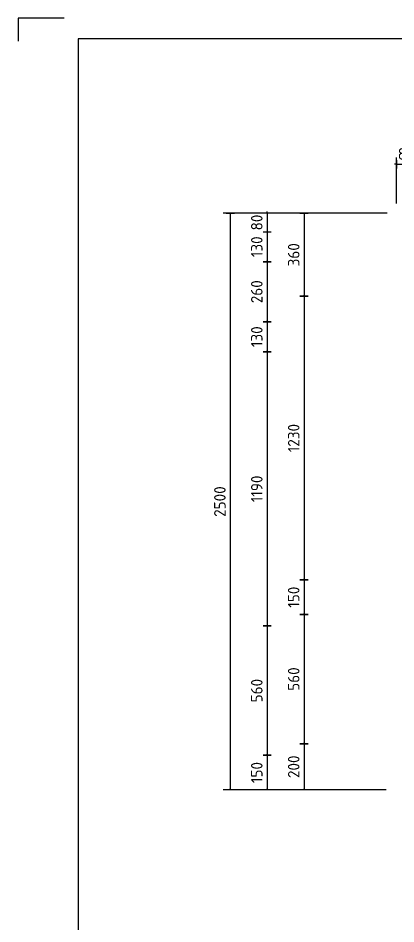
# Model space of a CAD drawing. Extents: x 0 to 420, y 0 to 297.
# Drawn here: x 0 to 81.8, y 100.6 to 297 of the extents above; entities that cross this region are included whole.
import ezdxf
from ezdxf.enums import TextEntityAlignment as Align

# ---------------------------------------------------------------- set-up
doc = ezdxf.new("R2010")
doc.units = 0
doc.layers.get('0').update_dxf_attribs({"linetype": 'CONTINUOUS'})
doc.layers.get('DEFPOINTS').update_dxf_attribs({"linetype": 'CONTINUOUS'})
for name, color, linetype in [('T25', 1, 'CONTINUOUS'), ('TBLK18', 4, 'CONTINUOUS'), ('TBLK25', 1, 'CONTINUOUS'), ('TBLK35', 3, 'CONTINUOUS'), ('TBLK50', 7, 'CONTINUOUS')]:
    doc.layers.add(name, color=color, linetype=linetype)
doc.styles.add('ISO', font='iso3098b.shx')
doc.dimstyles.new('SIGNSDIM', dxfattribs={"dimtxt": 2.5, "dimasz": 0.2, "dimexe": 1.5, "dimexo": 2, "dimgap": 1, "dimtad": 1, "dimdec": 4, "dimlfac": 20, "dimrnd": 1, "dimdsep": 46, "dimtxsty": 'ISO', "dimblk": 'SGNDIM', "dimcen": 2.5, "dimse2": 1, "dimadec": 0, "dimazin": 0, "dimtfac": 1, "dimtdec": 4, "dimtix": 1, "dimtmove": 0, "dimatfit": 3, "dimldrblk": 'SGNDIM', "dimfxl": 1, "dimtolj": 1, "dimtzin": 0, "dimarcsym": 0})

# ---------------------------------------------------------------- blocks, each defined once
blk = doc.blocks.new('SGNDIM')
for p, q in [((0, 0), (-1, 0)), ((0, 4.5), (0, -4.5))]:
    blk.add_line(p, q)
blk = doc.blocks.new('*D3')
at = {"layer": 'DEFPOINTS', "color": 0}
for p in [(77.82, 254.68), (45.96, 129.69), (81.73, 129.69)]:
    blk.add_point(p, dxfattribs=at)
at = {"layer": 'T25', "color": 0, "lineweight": -2}
for p, q in [((75.82, 254.68), (44.46, 254.68)), ((45.96, 254.48), (45.96, 129.89)), ((79.73, 129.69), (44.46, 129.69))]:
    blk.add_line(p, q, dxfattribs=at)
at = {"layer": 'T25', "color": 0, "lineweight": -2, "xscale": 0.2, "yscale": 0.2, "zscale": 0.2}
for p, rotation in [((45.96, 254.68), 90), ((45.96, 129.69), 270)]:
    blk.add_blockref('SGNDIM', p, dxfattribs=dict(at, rotation=rotation))
at = {"layer": 'T25', "color": 0, "insert": (43.71, 192.18), "char_height": 2.5, "attachment_point": 5, "rotation": 90, "style": 'ISO'}
blk.add_mtext('\\A1;2500', dxfattribs=at)
blk = doc.blocks.new('*D4')
at = {"layer": 'DEFPOINTS', "color": 0}
for p in [(85.95, 265.31), (81.96, 254.78), (85.95, 254.78)]:
    blk.add_point(p, dxfattribs=at)
at = {"layer": 'T25', "color": 0, "lineweight": -2}
for p, q in [((81.76, 265.31), (81.56, 265.31)), ((81.96, 256.78), (81.96, 266.81)), ((81.96, 265.31), (85.95, 265.31)), ((86.15, 265.31), (86.35, 265.31))]:
    blk.add_line(p, q, dxfattribs=at)
at = {"layer": 'T25', "color": 0, "lineweight": -2, "xscale": 0.2, "yscale": 0.2, "zscale": 0.2}
blk.add_blockref('SGNDIM', (81.96, 265.31), dxfattribs=at)
at = {"layer": 'T25', "color": 0, "lineweight": -2, "xscale": 0.2, "yscale": 0.2, "zscale": 0.2, "rotation": 180}
blk.add_blockref('SGNDIM', (85.95, 265.31), dxfattribs=at)
at = {"layer": 'T25', "color": 0, "insert": (83.96, 267.56), "char_height": 2.5, "attachment_point": 5, "style": 'ISO'}
blk.add_mtext('\\A1;80', dxfattribs=at)
blk = doc.blocks.new('*D14')
at = {"layer": 'DEFPOINTS', "color": 0}
for p in [(61.68, 254.68), (53.96, 250.68), (61.68, 250.68)]:
    blk.add_point(p, dxfattribs=at)
at = {"layer": 'T25', "color": 0, "lineweight": -2}
for p, q in [((59.68, 254.68), (52.46, 254.68)), ((53.96, 254.88), (53.96, 255.08)), ((53.96, 254.68), (53.96, 250.68)), ((53.96, 250.48), (53.96, 250.28))]:
    blk.add_line(p, q, dxfattribs=at)
at = {"layer": 'T25', "color": 0, "lineweight": -2, "xscale": 0.2, "yscale": 0.2, "zscale": 0.2}
for p, rotation in [((53.96, 254.68), 270), ((53.96, 250.68), 90)]:
    blk.add_blockref('SGNDIM', p, dxfattribs=dict(at, rotation=rotation))
at = {"layer": 'T25', "color": 0, "insert": (51.71, 252.68), "char_height": 2.5, "attachment_point": 5, "rotation": 90, "style": 'ISO'}
blk.add_mtext('\\A1;80', dxfattribs=at)
blk = doc.blocks.new('*D15')
at = {"layer": 'DEFPOINTS', "color": 0}
for p in [(70.23, 244.18), (53.96, 231.18), (70.23, 231.18)]:
    blk.add_point(p, dxfattribs=at)
at = {"layer": 'T25', "color": 0, "lineweight": -2}
blk.add_line((53.96, 243.98), (53.96, 231.38), dxfattribs=at)
at = {"layer": 'T25', "color": 0, "lineweight": -2, "xscale": 0.2, "yscale": 0.2, "zscale": 0.2}
for p, rotation in [((53.96, 244.18), 90), ((53.96, 231.18), 270)]:
    blk.add_blockref('SGNDIM', p, dxfattribs=dict(at, rotation=rotation))
at = {"layer": 'T25', "color": 0, "insert": (51.71, 237.68), "char_height": 2.5, "attachment_point": 5, "rotation": 90, "style": 'ISO'}
blk.add_mtext('\\A1;260', dxfattribs=at)
blk = doc.blocks.new('*D16')
at = {"layer": 'DEFPOINTS', "color": 0}
for p in [(92.51, 224.68), (53.96, 165.21), (92.51, 165.21)]:
    blk.add_point(p, dxfattribs=at)
at = {"layer": 'T25', "color": 0, "lineweight": -2}
blk.add_line((53.96, 224.48), (53.96, 165.41), dxfattribs=at)
at = {"layer": 'T25', "color": 0, "lineweight": -2, "xscale": 0.2, "yscale": 0.2, "zscale": 0.2}
for p, rotation in [((53.96, 224.68), 90), ((53.96, 165.21), 270)]:
    blk.add_blockref('SGNDIM', p, dxfattribs=dict(at, rotation=rotation))
at = {"layer": 'T25', "color": 0, "insert": (51.71, 194.94), "char_height": 2.5, "attachment_point": 5, "rotation": 90, "style": 'ISO'}
blk.add_mtext('\\A1;1190', dxfattribs=at)
blk = doc.blocks.new('*D17')
at = {"layer": 'DEFPOINTS', "color": 0}
for p in [(61.96, 137.19), (53.96, 129.69), (61.96, 129.69)]:
    blk.add_point(p, dxfattribs=at)
at = {"layer": 'T25', "color": 0, "lineweight": -2}
for p, q in [((53.96, 136.99), (53.96, 129.89)), ((59.96, 129.69), (52.46, 129.69))]:
    blk.add_line(p, q, dxfattribs=at)
at = {"layer": 'T25', "color": 0, "lineweight": -2, "xscale": 0.2, "yscale": 0.2, "zscale": 0.2}
for p, rotation in [((53.96, 137.19), 90), ((53.96, 129.69), 270)]:
    blk.add_blockref('SGNDIM', p, dxfattribs=dict(at, rotation=rotation))
at = {"layer": 'T25', "color": 0, "insert": (51.71, 133.44), "char_height": 2.5, "attachment_point": 5, "rotation": 90, "style": 'ISO'}
blk.add_mtext('\\A1;150', dxfattribs=at)
blk = doc.blocks.new('A3BBLK')
at = {"layer": 'TBLK25'}
for p, q in [((10, 297), (0, 297)), ((0, 297), (0, 292))]:
    blk.add_line(p, q, dxfattribs=at)
at = {"layer": 'TBLK50'}
for p, q in [((415.5, 292.5), (13, 292.5)), ((13, 292.5), (13, 4.5))]:
    blk.add_line(p, q, dxfattribs=at)
blk = doc.blocks.new('title block')
blk.add_blockref('A3BBLK', (0, 0))
at = {"layer": 'TBLK18', "style": 'ISO'}
blk.add_attdef('MR_DIRECTORATE', text='', height=1.5, dxfattribs=at).set_placement((381.5, 67.12), align=Align.CENTER)
for tag, p in [('STREET_NAME', (355.51, 61.1)), ('SUBURB_POSTCODE', (388.49, 61.1)), ('TELEPHONE_NO.', (368.31, 58.84)), ('FAX_NO.', (393.56, 58.84))]:
    blk.add_attdef(tag, p, '', height=1.5, dxfattribs=at)
at = {"layer": 'TBLK25', "style": 'ISO'}
for tag, height, p in [('MR_BRANCH', 2, (381.5, 64.2)), ('ROAD_SECTION', 1.75, (384.5, 29.16)), ('SLK', 1.75, (384.5, 26.11)), ('CHAINAGE', 1.75, (384.5, 19.21))]:
    blk.add_attdef(tag, text='', height=height, dxfattribs=at).set_placement(p, align=Align.CENTER)
for tag, p, height in [('FILE_NUMBER', (371.77, 53.24), 2.5), ('DESIGNED_/_DRAWN', (371.77, 48.49), 2), ('VERIFIED', (371.77, 43.49), 2), ('APPROVED', (371.77, 38.49), 2), ('LOCAL_AUTHORITY', (370.48, 16.73), 1.25)]:
    blk.add_attdef(tag, p, '', height=height, dxfattribs=at)
at = {"layer": 'TBLK35', "style": 'ISO', "width": 0.9}
for tag, p in [('ROAD_PROJECT&NUMBER', (384.5, 32.23)), ('DRAWING_DESCRIPTION', (384.5, 22.29))]:
    blk.add_attdef(tag, text='', height=2.5, dxfattribs=at).set_placement(p, align=Align.CENTER)
at = {"layer": 'TBLK50', "style": 'ISO'}
blk.add_attdef('DRG_NUMBER', (356.8, 6.02), '', height=5, dxfattribs=at)
blk = doc.blocks.new('*D38')
at = {"layer": 'DEFPOINTS', "color": 0}
for p in [(65.96, 250.68), (53.96, 244.18), (65.96, 244.18)]:
    blk.add_point(p, dxfattribs=at)
at = {"layer": 'T25', "color": 0, "lineweight": -2}
blk.add_line((53.96, 250.48), (53.96, 244.38), dxfattribs=at)
at = {"layer": 'T25', "color": 0, "lineweight": -2, "xscale": 0.2, "yscale": 0.2, "zscale": 0.2}
for p, rotation in [((53.96, 250.68), 90), ((53.96, 244.18), 270)]:
    blk.add_blockref('SGNDIM', p, dxfattribs=dict(at, rotation=rotation))
at = {"layer": 'T25', "color": 0, "insert": (51.71, 247.43), "char_height": 2.5, "attachment_point": 5, "rotation": 90, "style": 'ISO'}
blk.add_mtext('\\A1;130', dxfattribs=at)
blk = doc.blocks.new('*D39')
at = {"layer": 'DEFPOINTS', "color": 0}
for p in [(65.96, 231.18), (53.96, 224.68), (65.96, 224.68)]:
    blk.add_point(p, dxfattribs=at)
at = {"layer": 'T25', "color": 0, "lineweight": -2}
blk.add_line((53.96, 230.98), (53.96, 224.88), dxfattribs=at)
at = {"layer": 'T25', "color": 0, "lineweight": -2, "xscale": 0.2, "yscale": 0.2, "zscale": 0.2}
for p, rotation in [((53.96, 231.18), 90), ((53.96, 224.68), 270)]:
    blk.add_blockref('SGNDIM', p, dxfattribs=dict(at, rotation=rotation))
at = {"layer": 'T25', "color": 0, "insert": (51.71, 227.93), "char_height": 2.5, "attachment_point": 5, "rotation": 90, "style": 'ISO'}
blk.add_mtext('\\A1;130', dxfattribs=at)
blk = doc.blocks.new('*D42')
at = {"layer": 'DEFPOINTS', "color": 0}
for p in [(81.94, 254.68), (61.96, 236.7), (96.68, 236.7)]:
    blk.add_point(p, dxfattribs=at)
at = {"layer": 'T25', "color": 0, "lineweight": -2}
for p, q in [((79.94, 254.68), (60.46, 254.68)), ((61.96, 254.48), (61.96, 236.9))]:
    blk.add_line(p, q, dxfattribs=at)
at = {"layer": 'T25', "color": 0, "lineweight": -2, "xscale": 0.2, "yscale": 0.2, "zscale": 0.2}
for p, rotation in [((61.96, 254.68), 90), ((61.96, 236.7), 270)]:
    blk.add_blockref('SGNDIM', p, dxfattribs=dict(at, rotation=rotation))
at = {"layer": 'T25', "color": 0, "insert": (59.71, 245.69), "char_height": 2.5, "attachment_point": 5, "rotation": 90, "style": 'ISO'}
blk.add_mtext('\\A1;360', dxfattribs=at)
blk = doc.blocks.new('*D43')
at = {"layer": 'DEFPOINTS', "color": 0}
for p in [(74, 236.7), (61.96, 175.21), (74, 175.21)]:
    blk.add_point(p, dxfattribs=at)
at = {"layer": 'T25', "color": 0, "lineweight": -2}
blk.add_line((61.96, 236.5), (61.96, 175.41), dxfattribs=at)
at = {"layer": 'T25', "color": 0, "lineweight": -2, "xscale": 0.2, "yscale": 0.2, "zscale": 0.2}
for p, rotation in [((61.96, 236.7), 90), ((61.96, 175.21), 270)]:
    blk.add_blockref('SGNDIM', p, dxfattribs=dict(at, rotation=rotation))
at = {"layer": 'T25', "color": 0, "insert": (59.71, 205.95), "char_height": 2.5, "attachment_point": 5, "rotation": 90, "style": 'ISO'}
blk.add_mtext('\\A1;1230', dxfattribs=at)
blk = doc.blocks.new('*D44')
at = {"layer": 'DEFPOINTS', "color": 0}
for p in [(101.16, 167.71), (61.96, 139.69), (101.16, 139.69)]:
    blk.add_point(p, dxfattribs=at)
at = {"layer": 'T25', "color": 0, "lineweight": -2}
blk.add_line((61.96, 167.51), (61.96, 139.89), dxfattribs=at)
at = {"layer": 'T25', "color": 0, "lineweight": -2, "xscale": 0.2, "yscale": 0.2, "zscale": 0.2}
for p, rotation in [((61.96, 167.71), 90), ((61.96, 139.69), 270)]:
    blk.add_blockref('SGNDIM', p, dxfattribs=dict(at, rotation=rotation))
at = {"layer": 'T25', "color": 0, "insert": (59.71, 153.7), "char_height": 2.5, "attachment_point": 5, "rotation": 90, "style": 'ISO'}
blk.add_mtext('\\A1;560', dxfattribs=at)
blk = doc.blocks.new('*D45')
at = {"layer": 'DEFPOINTS', "color": 0}
for p in [(72.63, 139.69), (61.96, 129.69), (72.63, 129.69)]:
    blk.add_point(p, dxfattribs=at)
at = {"layer": 'T25', "color": 0, "lineweight": -2}
for p, q in [((61.96, 139.49), (61.96, 129.89)), ((70.63, 129.69), (60.46, 129.69))]:
    blk.add_line(p, q, dxfattribs=at)
at = {"layer": 'T25', "color": 0, "lineweight": -2, "xscale": 0.2, "yscale": 0.2, "zscale": 0.2}
for p, rotation in [((61.96, 139.69), 90), ((61.96, 129.69), 270)]:
    blk.add_blockref('SGNDIM', p, dxfattribs=dict(at, rotation=rotation))
at = {"layer": 'T25', "color": 0, "insert": (59.71, 134.69), "char_height": 2.5, "attachment_point": 5, "rotation": 90, "style": 'ISO'}
blk.add_mtext('\\A1;200', dxfattribs=at)
blk = doc.blocks.new('*D64')
at = {"layer": 'DEFPOINTS', "color": 0}
for p in [(75.81, 175.21), (61.96, 167.71), (75.81, 167.71)]:
    blk.add_point(p, dxfattribs=at)
at = {"layer": 'T25', "color": 0, "lineweight": -2}
blk.add_line((61.96, 175.01), (61.96, 167.91), dxfattribs=at)
at = {"layer": 'T25', "color": 0, "lineweight": -2, "xscale": 0.2, "yscale": 0.2, "zscale": 0.2}
for p, rotation in [((61.96, 175.21), 90), ((61.96, 167.71), 270)]:
    blk.add_blockref('SGNDIM', p, dxfattribs=dict(at, rotation=rotation))
at = {"layer": 'T25', "color": 0, "insert": (59.71, 171.46), "char_height": 2.5, "attachment_point": 5, "rotation": 90, "style": 'ISO'}
blk.add_mtext('\\A1;150', dxfattribs=at)
blk = doc.blocks.new('*D65')
at = {"layer": 'DEFPOINTS', "color": 0}
for p in [(93.16, 165.21), (53.96, 137.19), (93.16, 137.19)]:
    blk.add_point(p, dxfattribs=at)
at = {"layer": 'T25', "color": 0, "lineweight": -2}
blk.add_line((53.96, 165.01), (53.96, 137.39), dxfattribs=at)
at = {"layer": 'T25', "color": 0, "lineweight": -2, "xscale": 0.2, "yscale": 0.2, "zscale": 0.2}
for p, rotation in [((53.96, 165.21), 90), ((53.96, 137.19), 270)]:
    blk.add_blockref('SGNDIM', p, dxfattribs=dict(at, rotation=rotation))
at = {"layer": 'T25', "color": 0, "insert": (51.71, 151.2), "char_height": 2.5, "attachment_point": 5, "rotation": 90, "style": 'ISO'}
blk.add_mtext('\\A1;560', dxfattribs=at)

msp = doc.modelspace()

# ---------------------------------------------------------------- block references
at = {"color": 1}
msp.add_blockref('title block', (0, 0), dxfattribs=at)

# ---------------------------------------------------------------- dimensions: what is measured, and where the dimension line sits
at = {"layer": 'T25'}
dim = msp.add_linear_dim(base=(85.9539435, 265.3088132), p1=(81.9591518, 254.7839752), p2=(85.9539435, 254.7839752), dimstyle='SIGNSDIM', dxfattribs=at)
dim.commit()
dim.dimension.update_dxf_attribs({"geometry": '*D4', "text_midpoint": (83.9565476, 267.5588132)})
for base, p1, p2, override, picture, middle in [((45.9591518, 129.6858463), (77.8153244, 254.6826425), (81.7310403, 129.6858463), {"dimse2": 0}, '*D3', (43.7091518, 192.1842444)), ((53.9591518, 244.1826425), (65.9591518, 250.6826425), (65.9591518, 244.1826425), {"dimse1": 1}, '*D38', (51.7091518, 247.4326425)), ((53.9591518, 231.1826425), (70.2258185, 244.1826425), (70.2258185, 231.1826425), {"dimse1": 1}, '*D15', (51.7091518, 237.6826425)), ((61.9591518, 175.2050441), (73.9997588, 236.7019204), (73.9997588, 175.2050441), {"dimse1": 1}, '*D43', (59.7091518, 205.9534822)), ((53.9591518, 224.6826425), (65.9591518, 231.1826425), (65.9591518, 224.6826425), {"dimse1": 1}, '*D39', (51.7091518, 227.9326425)), ((53.9591518, 165.2050441), (92.5095019, 224.6826425), (92.5095019, 165.2050441), {"dimse1": 1}, '*D16', (51.7091518, 194.9438433)), ((61.9591518, 167.7050441), (75.8053056, 175.2050441), (75.8053056, 167.7050441), {"dimse1": 1}, '*D64', (59.7091518, 171.4550441)), ((61.9591518, 139.6858463), (101.1578148, 167.7050441), (101.1578148, 139.6858463), {"dimse1": 1}, '*D44', (59.7091518, 153.6954452)), ((53.9591518, 137.1858463), (93.1578148, 165.2050441), (93.1578148, 137.1858463), {"dimse1": 1}, '*D65', (51.7091518, 151.1954452)), ((61.9591518, 129.6858463), (72.6258185, 139.6858463), (72.6258185, 129.6858463), {"dimse1": 1, "dimse2": 0}, '*D45', (59.7091518, 134.6858463)), ((53.9591518, 129.6858463), (61.9591518, 137.1858463), (61.9591518, 129.6858463), {"dimse1": 1, "dimse2": 0}, '*D17', (51.7091518, 133.4358463))]:
    dim = msp.add_linear_dim(base=base, p1=p1, p2=p2, angle=90, dimstyle='SIGNSDIM', override=override, dxfattribs=at)
    dim.commit()
    dim.dimension.update_dxf_attribs({"geometry": picture, "text_midpoint": middle})
for base, p1, p2, picture, middle in [((53.9591518, 250.6826425), (61.6832897, 254.6826425), (61.6832897, 250.6826425), '*D14', (51.7091518, 252.6826425)), ((61.9591518, 236.7019204), (81.9390328, 254.6826425), (96.6805462, 236.7019204), '*D42', (59.7091518, 245.6922814))]:
    dim = msp.add_linear_dim(base=base, p1=p1, p2=p2, angle=90, dimstyle='SIGNSDIM', dxfattribs=at)
    dim.commit()
    dim.dimension.update_dxf_attribs({"geometry": picture, "text_midpoint": middle})

doc.saveas('drawing.dxf')
